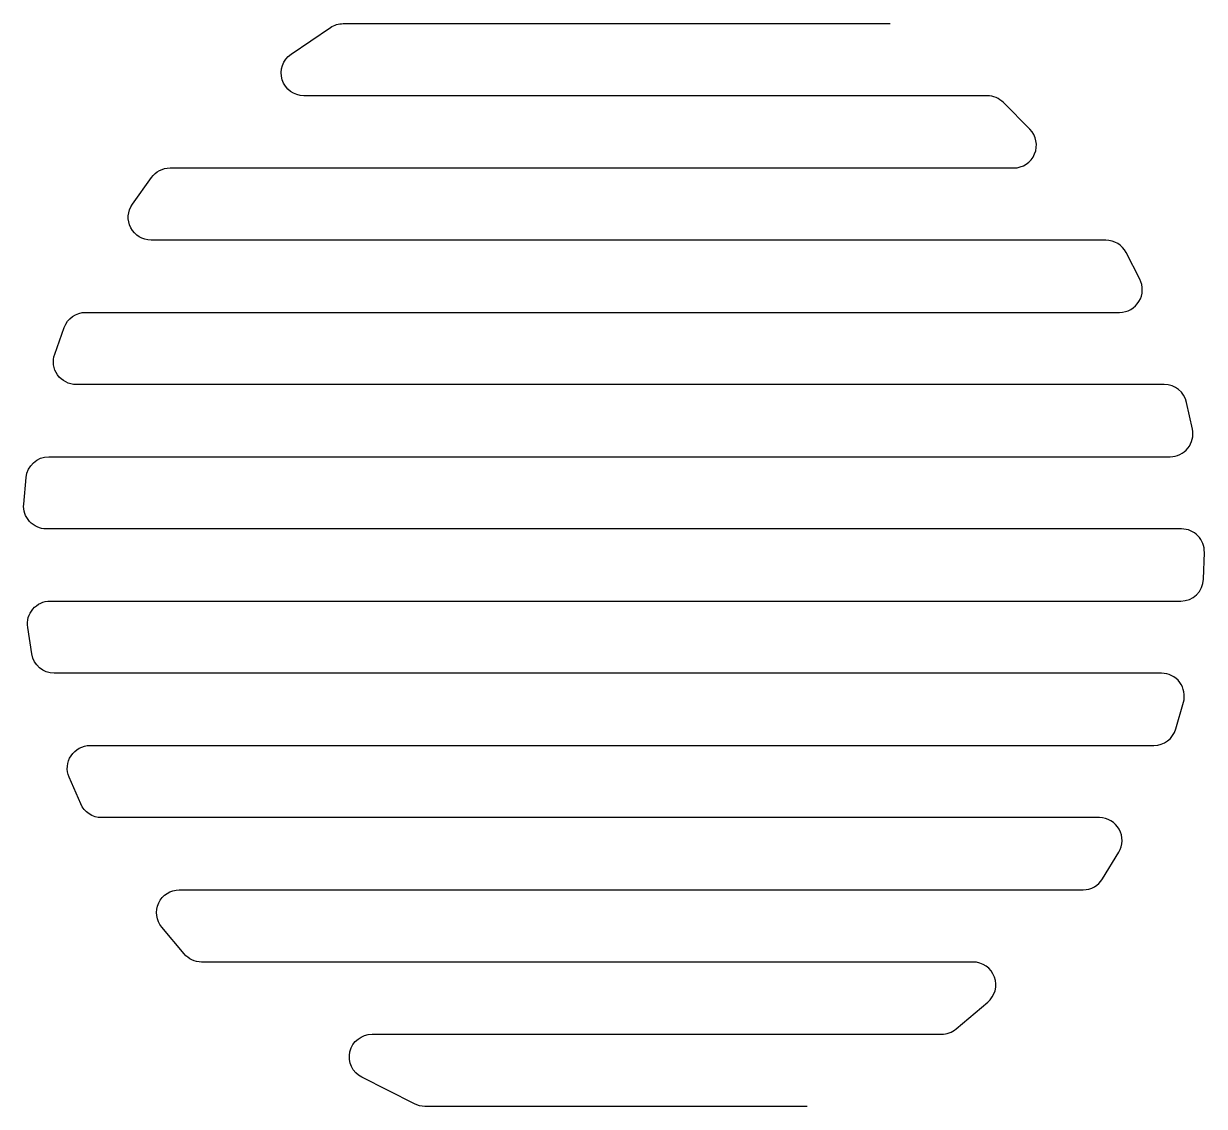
# Model space of a CAD drawing. Header units: millimetres. Extents: x -25892 to 25957, y -24565 to 22980.
import ezdxf

# ---------------------------------------------------------------- set-up
doc = ezdxf.new("R2010")
doc.units = ezdxf.units.MM
doc.layers.add('FEEDLINE', color=7, linetype='Continuous')

msp = doc.modelspace()

# ---------------------------------------------------------------- linework, layer by layer
at = {"layer": 'FEEDLINE', "color": 5}
msp.add_lwpolyline([(8519, -24565), (-8280, -24565, -0.117806), (-8732, -24457), (-11040, -23287, -0.789218), (-10588, -21395), (14409, -21395, 0.176595), (15052, -21161), (16443, -19991, 0.699821), (15800, -18226), (-18076, -18226, -0.221944), (-18842, -17868), (-19822, -16698, -0.636736), (-19055, -15056), (20635, -15056, 0.261904), (21489, -14575), (22200, -13406, 0.584907), (21346, -11886), (-22467, -11886, -0.299083), (-23385, -11283), (-23891, -10114, -0.539548), (-22973, -8717), (23741, -8717, 0.334823), (24703, -7991), (25037, -6822, 0.498326), (24076, -5547), (-24544, -5547, -0.37), (-25532, -4700), (-25713, -3530, -0.459854), (-24725, -2377), (24921, -2377, 0.405297), (25921, -1408), (25956, -238, 0.423187), (24957, 792), (-24892, 792, -0.441344), (-25888, 1884), (-25780, 3054, -0.387594), (-24784, 3962), (24454, 3962, 0.478812), (25431, 5176), (25175, 6345, 0.352437), (24198, 7132), (-23584, 7132, -0.518521), (-24526, 8468), (-24109, 9637, -0.317071), (-23167, 10301), (22232, 10301, 0.561596), (23120, 11760), (22517, 12929, 0.280741), (21629, 13471), (-20296, 13471, -0.609803), (-21111, 15052), (-20276, 16221, -0.242388), (-19462, 16641), (17580, 16641, 0.666378), (18291, 18344), (17132, 19514, 0.200208), (16422, 19810), (-13581, 19810, -0.7391), (-14142, 21638), (-12416, 22808, -0.15002), (-11855, 22980), (12162, 22980)], format="xyb", dxfattribs=at)

doc.saveas('drawing.dxf')
